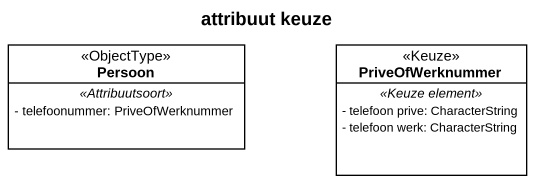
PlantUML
@startuml
title attribuut keuze
hide circle
hide empty members
skinparam classAttributeIconSize 0
class Persoon <<ObjectType>> {
  .. <<Attribuutsoort>> ..
  - telefoonummer: PriveOfWerknummer
}
class PriveOfWerknummer <<Keuze>> {
  .. <<Keuze element>> ..
  - telefoon prive: CharacterString
  - telefoon werk: CharacterString
}
@enduml
